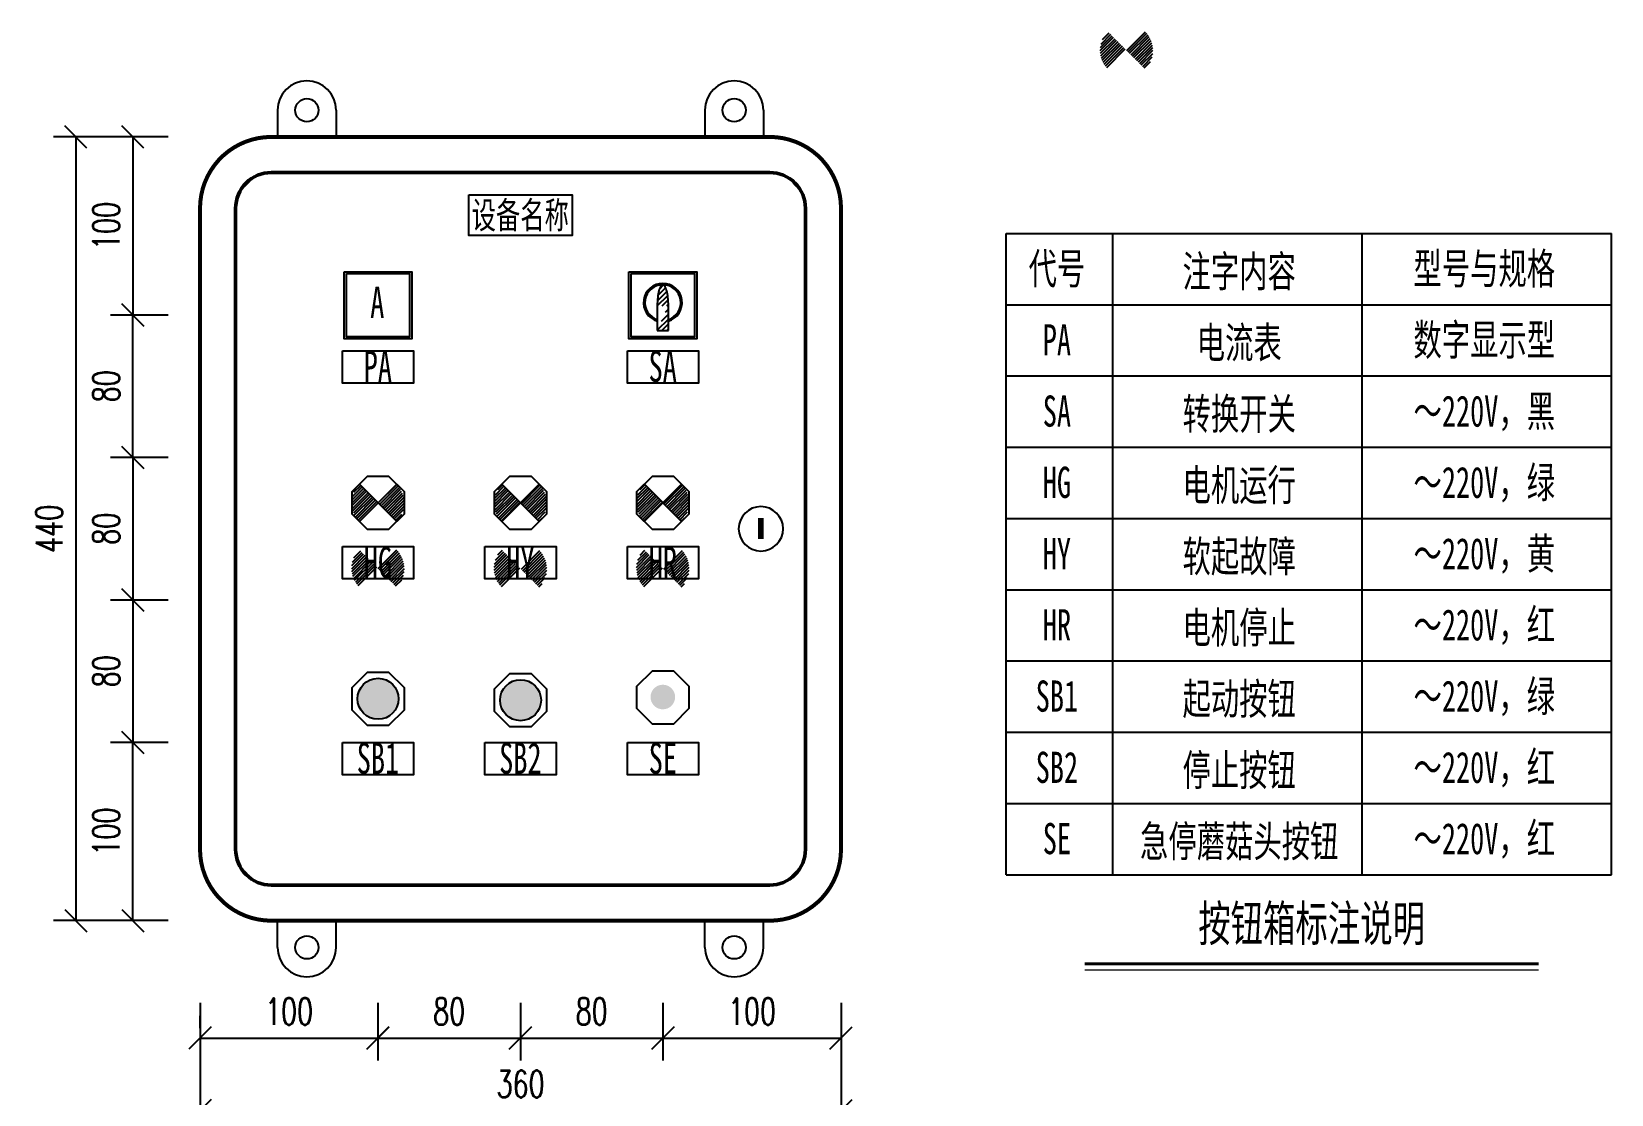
# Model space of a CAD drawing. Header units: millimetres. Extents: x 401220 to 2750366, y -101310 to 943175.
# Drawn here: x 1282769 to 1300515, y 645737 to 657670 of the extents above; entities that cross this region are included whole.
import ezdxf
from ezdxf.enums import TextEntityAlignment as Align

# ---------------------------------------------------------------- set-up
doc = ezdxf.new("R2010")
doc.units = ezdxf.units.MM
for name, color, linetype in [('1', 7, 'Continuous'), ('4', 1, 'Continuous'), ('文字', 7, 'Continuous'), ('标注-照明', 7, 'Continuous'), ('电气-接地设计-接地线', 3, '接地线')]:
    doc.layers.add(name, color=color, linetype=linetype)
doc.layers.add('CAXA0层', color=7, linetype='Continuous', lineweight=25)
doc.layers.add('SW', color=8, linetype='Continuous', lineweight=20)
doc.styles.add('DIM_FONT', font='txt.shx', dxfattribs={"width": 0.7, "bigfont": 'hzdx.shx'})
doc.styles.add('标准', font='NSimSun.ttf', dxfattribs={"width": 0.667})
doc.linetypes.add('接地线', pattern='A,500,[136,EESLTYPE.shx,S=100,R=0,X=0,Y=0],500,-200,60,-200', length=1460)
doc.dimstyles.new('副本 DIM20', dxfattribs={"dimtxt": 300, "dimasz": 2, "dimexe": 250, "dimexo": 300, "dimgap": 150, "dimtad": 1, "dimdec": 0, "dimlfac": 0.05, "dimzin": 0, "dimdsep": 46, "dimtxsty": 'DIM_FONT', "dimblk1": '_DIMX', "dimblk2": '_DIMX', "dimsah": 1, "dimcen": 0, "dimclrd": 3, "dimclre": 3, "dimclrt": 7, "dimadec": 0, "dimazin": 0, "dimtfac": 1, "dimtdec": 0, "dimtix": 1, "dimtmove": 2, "dimatfit": 3, "dimldrblk": '_DIMX', "dimfxl": 250, "dimtolj": 1, "dimtzin": 0, "dimarcsym": 0})

# ---------------------------------------------------------------- blocks, each defined once
blk = doc.blocks.new('_Oblique')
at = {"color": 0, "linetype": 'ByBlock', "lineweight": -2}
blk.add_line((-0.5, -0.5), (0.5, 0.5), dxfattribs=at)
blk = doc.blocks.new('*D97')
at = {"layer": '1', "color": 3, "linetype": 'ByBlock', "lineweight": -2, "transparency": 16777216}
for p, q in [((1284302, 652888), (1283656, 652888)), ((1283906, 652888), (1283906, 651288)), ((1284302, 651288), (1283656, 651288))]:
    blk.add_line(p, q, dxfattribs=at)
at = {"layer": 'Defpoints', "color": 0, "linetype": 'ByBlock', "transparency": 16777216}
for p in [(1284602, 652888), (1283906, 651288), (1284602, 651288)]:
    blk.add_point(p, dxfattribs=at)
at = {"layer": '1', "color": 3, "linetype": 'ByBlock', "lineweight": -2, "transparency": 16777216, "xscale": 250, "yscale": 250, "zscale": 250}
for p, rotation in [((1283906, 652888), 90), ((1283906, 651288), 270)]:
    blk.add_blockref('_Oblique', p, dxfattribs=dict(at, rotation=rotation))
at = {"layer": '1', "color": 7, "linetype": 'ByBlock', "transparency": 16777216, "insert": (1283606, 652088), "char_height": 300, "attachment_point": 5, "rotation": 90, "style": 'DIM_FONT'}
blk.add_mtext('\\A1;80', dxfattribs=at)
blk = doc.blocks.new('_DIMX')
blk.add_line((-150, 0), (150, 0))
at = {"const_width": 50}
blk.add_lwpolyline([(-70, -70), (70, 70)], dxfattribs=at)
blk = doc.blocks.new('*D98')
at = {"layer": '1', "color": 3, "linetype": 'ByBlock', "lineweight": -2, "transparency": 16777216}
for p, q in [((1284002, 656488), (1283015, 656488)), ((1283265, 656488), (1283265, 647688)), ((1284002, 647688), (1283015, 647688))]:
    blk.add_line(p, q, dxfattribs=at)
at = {"layer": 'Defpoints', "color": 0, "linetype": 'ByBlock', "transparency": 16777216}
for p in [(1284302, 656488), (1283265, 647688), (1284302, 647688)]:
    blk.add_point(p, dxfattribs=at)
at = {"layer": '1', "color": 3, "linetype": 'ByBlock', "lineweight": -2, "transparency": 16777216, "xscale": 250, "yscale": 250, "zscale": 250}
for p, rotation in [((1283265, 656488), 90), ((1283265, 647688), 270)]:
    blk.add_blockref('_Oblique', p, dxfattribs=dict(at, rotation=rotation))
at = {"layer": '1', "color": 7, "linetype": 'ByBlock', "transparency": 16777216, "insert": (1282965, 652088), "char_height": 300, "attachment_point": 5, "rotation": 90, "style": 'DIM_FONT'}
blk.add_mtext('\\A1;440', dxfattribs=at)
blk = doc.blocks.new('*D99')
at = {"layer": '1', "color": 3, "linetype": 'ByBlock', "lineweight": -2, "transparency": 16777216}
for p, q in [((1284302, 656488), (1283656, 656488)), ((1283906, 656488), (1283906, 654488)), ((1284302, 654488), (1283656, 654488))]:
    blk.add_line(p, q, dxfattribs=at)
at = {"layer": 'Defpoints', "color": 0, "linetype": 'ByBlock', "transparency": 16777216}
for p in [(1284602, 656488), (1283906, 654488), (1284602, 654488)]:
    blk.add_point(p, dxfattribs=at)
at = {"layer": '1', "color": 3, "linetype": 'ByBlock', "lineweight": -2, "transparency": 16777216, "xscale": 250, "yscale": 250, "zscale": 250}
for p, rotation in [((1283906, 656488), 90), ((1283906, 654488), 270)]:
    blk.add_blockref('_Oblique', p, dxfattribs=dict(at, rotation=rotation))
at = {"layer": '1', "color": 7, "linetype": 'ByBlock', "transparency": 16777216, "insert": (1283606, 655488), "char_height": 300, "attachment_point": 5, "rotation": 90, "style": 'DIM_FONT'}
blk.add_mtext('\\A1;100', dxfattribs=at)
blk = doc.blocks.new('*D100')
at = {"layer": '1', "color": 3, "linetype": 'ByBlock', "lineweight": -2, "transparency": 16777216}
for p, q in [((1284147, 654488), (1283656, 654488)), ((1283906, 652888), (1283906, 654488)), ((1284085, 652888), (1283656, 652888))]:
    blk.add_line(p, q, dxfattribs=at)
at = {"layer": 'Defpoints', "color": 0, "linetype": 'ByBlock', "transparency": 16777216}
for p in [(1283906, 654488), (1284447, 654488), (1284385, 652888)]:
    blk.add_point(p, dxfattribs=at)
at = {"layer": '1', "color": 3, "linetype": 'ByBlock', "lineweight": -2, "transparency": 16777216, "xscale": 250, "yscale": 250, "zscale": 250}
for p, rotation in [((1283906, 654488), 90), ((1283906, 652888), 270)]:
    blk.add_blockref('_Oblique', p, dxfattribs=dict(at, rotation=rotation))
at = {"layer": '1', "color": 7, "linetype": 'ByBlock', "transparency": 16777216, "insert": (1283606, 653688), "char_height": 300, "attachment_point": 5, "rotation": 90, "style": 'DIM_FONT'}
blk.add_mtext('\\A1;80', dxfattribs=at)
blk = doc.blocks.new('*D101')
at = {"layer": '1', "color": 3, "linetype": 'ByBlock', "lineweight": -2, "transparency": 16777216}
for p, q in [((1288259, 646765), (1288259, 646119)), ((1289861, 646765), (1289861, 646119)), ((1288259, 646369), (1289861, 646369))]:
    blk.add_line(p, q, dxfattribs=at)
at = {"layer": 'Defpoints', "color": 0, "linetype": 'ByBlock', "transparency": 16777216}
for p in [(1288259, 647065), (1289861, 647065), (1289861, 646369)]:
    blk.add_point(p, dxfattribs=at)
at = {"layer": '1', "color": 3, "linetype": 'ByBlock', "lineweight": -2, "transparency": 16777216, "xscale": 250, "yscale": 250, "zscale": 250, "rotation": 180}
blk.add_blockref('_Oblique', (1288259, 646369), dxfattribs=at)
at = {"layer": '1', "color": 3, "linetype": 'ByBlock', "lineweight": -2, "transparency": 16777216, "xscale": 250, "yscale": 250, "zscale": 250}
blk.add_blockref('_Oblique', (1289861, 646369), dxfattribs=at)
at = {"layer": '1', "color": 7, "linetype": 'ByBlock', "transparency": 16777216, "insert": (1289060, 646669), "char_height": 300, "attachment_point": 5, "style": 'DIM_FONT'}
blk.add_mtext('\\A1;80', dxfattribs=at)
blk = doc.blocks.new('*D102')
at = {"layer": '1', "color": 3, "linetype": 'ByBlock', "lineweight": -2, "transparency": 16777216}
for p, q in [((1289861, 646765), (1289861, 646119)), ((1291861, 646765), (1291861, 646119)), ((1289861, 646369), (1291861, 646369))]:
    blk.add_line(p, q, dxfattribs=at)
at = {"layer": 'Defpoints', "color": 0, "linetype": 'ByBlock', "transparency": 16777216}
for p in [(1289861, 647065), (1291861, 647065), (1291861, 646369)]:
    blk.add_point(p, dxfattribs=at)
at = {"layer": '1', "color": 3, "linetype": 'ByBlock', "lineweight": -2, "transparency": 16777216, "xscale": 250, "yscale": 250, "zscale": 250, "rotation": 180}
blk.add_blockref('_Oblique', (1289861, 646369), dxfattribs=at)
at = {"layer": '1', "color": 3, "linetype": 'ByBlock', "lineweight": -2, "transparency": 16777216, "xscale": 250, "yscale": 250, "zscale": 250}
blk.add_blockref('_Oblique', (1291861, 646369), dxfattribs=at)
at = {"layer": '1', "color": 7, "linetype": 'ByBlock', "transparency": 16777216, "insert": (1290861, 646669), "char_height": 300, "attachment_point": 5, "style": 'DIM_FONT'}
blk.add_mtext('\\A1;100', dxfattribs=at)
blk = doc.blocks.new('*D103')
at = {"layer": '1', "color": 3, "linetype": 'ByBlock', "lineweight": -2, "transparency": 16777216}
for p, q in [((1284661, 646765), (1284661, 645304)), ((1291861, 646765), (1291861, 645304)), ((1284661, 645554), (1291861, 645554))]:
    blk.add_line(p, q, dxfattribs=at)
at = {"layer": 'Defpoints', "color": 0, "linetype": 'ByBlock', "transparency": 16777216}
for p in [(1284661, 647065), (1291861, 647065), (1291861, 645554)]:
    blk.add_point(p, dxfattribs=at)
at = {"layer": '1', "color": 3, "linetype": 'ByBlock', "lineweight": -2, "transparency": 16777216, "xscale": 250, "yscale": 250, "zscale": 250, "rotation": 180}
blk.add_blockref('_Oblique', (1284661, 645554), dxfattribs=at)
at = {"layer": '1', "color": 3, "linetype": 'ByBlock', "lineweight": -2, "transparency": 16777216, "xscale": 250, "yscale": 250, "zscale": 250}
blk.add_blockref('_Oblique', (1291861, 645554), dxfattribs=at)
at = {"layer": '1', "color": 7, "linetype": 'ByBlock', "transparency": 16777216, "insert": (1288261, 645854), "char_height": 300, "attachment_point": 5, "style": 'DIM_FONT'}
blk.add_mtext('\\A1;360', dxfattribs=at)
blk = doc.blocks.new('*D104')
at = {"layer": '1', "color": 3, "linetype": 'ByBlock', "lineweight": -2, "transparency": 16777216}
for p, q in [((1284302, 649688), (1283656, 649688)), ((1283906, 647688), (1283906, 649688)), ((1284302, 647688), (1283656, 647688))]:
    blk.add_line(p, q, dxfattribs=at)
at = {"layer": 'Defpoints', "color": 0, "linetype": 'ByBlock', "transparency": 16777216}
for p in [(1283906, 649688), (1284602, 649688), (1284602, 647688)]:
    blk.add_point(p, dxfattribs=at)
at = {"layer": '1', "color": 3, "linetype": 'ByBlock', "lineweight": -2, "transparency": 16777216, "xscale": 250, "yscale": 250, "zscale": 250}
for p, rotation in [((1283906, 649688), 90), ((1283906, 647688), 270)]:
    blk.add_blockref('_Oblique', p, dxfattribs=dict(at, rotation=rotation))
at = {"layer": '1', "color": 7, "linetype": 'ByBlock', "transparency": 16777216, "insert": (1283606, 648688), "char_height": 300, "attachment_point": 5, "rotation": 90, "style": 'DIM_FONT'}
blk.add_mtext('\\A1;100', dxfattribs=at)
blk = doc.blocks.new('*D105')
at = {"layer": '1', "color": 3, "linetype": 'ByBlock', "lineweight": -2, "transparency": 16777216}
for p, q in [((1284085, 651288), (1283656, 651288)), ((1283906, 651288), (1283906, 649688)), ((1284147, 649688), (1283656, 649688))]:
    blk.add_line(p, q, dxfattribs=at)
at = {"layer": 'Defpoints', "color": 0, "linetype": 'ByBlock', "transparency": 16777216}
for p in [(1284385, 651288), (1283906, 649688), (1284447, 649688)]:
    blk.add_point(p, dxfattribs=at)
at = {"layer": '1', "color": 3, "linetype": 'ByBlock', "lineweight": -2, "transparency": 16777216, "xscale": 250, "yscale": 250, "zscale": 250}
for p, rotation in [((1283906, 651288), 90), ((1283906, 649688), 270)]:
    blk.add_blockref('_Oblique', p, dxfattribs=dict(at, rotation=rotation))
at = {"layer": '1', "color": 7, "linetype": 'ByBlock', "transparency": 16777216, "insert": (1283606, 650488), "char_height": 300, "attachment_point": 5, "rotation": 90, "style": 'DIM_FONT'}
blk.add_mtext('\\A1;80', dxfattribs=at)
blk = doc.blocks.new('*D106')
at = {"layer": '1', "color": 3, "linetype": 'ByBlock', "lineweight": -2, "transparency": 16777216}
for p, q in [((1284661, 646481), (1284661, 646619)), ((1286661, 646481), (1286661, 646619)), ((1284661, 646369), (1286661, 646369))]:
    blk.add_line(p, q, dxfattribs=at)
at = {"layer": 'Defpoints', "color": 0, "linetype": 'ByBlock', "transparency": 16777216}
for p in [(1286661, 646369), (1284661, 646181), (1286661, 646181)]:
    blk.add_point(p, dxfattribs=at)
at = {"layer": '1', "color": 3, "linetype": 'ByBlock', "lineweight": -2, "transparency": 16777216, "xscale": 250, "yscale": 250, "zscale": 250, "rotation": 180}
blk.add_blockref('_Oblique', (1284661, 646369), dxfattribs=at)
at = {"layer": '1', "color": 3, "linetype": 'ByBlock', "lineweight": -2, "transparency": 16777216, "xscale": 250, "yscale": 250, "zscale": 250}
blk.add_blockref('_Oblique', (1286661, 646369), dxfattribs=at)
at = {"layer": '1', "color": 7, "linetype": 'ByBlock', "transparency": 16777216, "insert": (1285661, 646669), "char_height": 300, "attachment_point": 5, "style": 'DIM_FONT'}
blk.add_mtext('\\A1;100', dxfattribs=at)
blk = doc.blocks.new('*D107')
at = {"layer": '1', "color": 3, "linetype": 'ByBlock', "lineweight": -2, "transparency": 16777216}
for p, q in [((1286658, 646765), (1286658, 646119)), ((1288259, 646765), (1288259, 646119)), ((1286658, 646369), (1288259, 646369))]:
    blk.add_line(p, q, dxfattribs=at)
at = {"layer": 'Defpoints', "color": 0, "linetype": 'ByBlock', "transparency": 16777216}
for p in [(1286658, 647065), (1288259, 647065), (1288259, 646369)]:
    blk.add_point(p, dxfattribs=at)
at = {"layer": '1', "color": 3, "linetype": 'ByBlock', "lineweight": -2, "transparency": 16777216, "xscale": 250, "yscale": 250, "zscale": 250, "rotation": 180}
blk.add_blockref('_Oblique', (1286658, 646369), dxfattribs=at)
at = {"layer": '1', "color": 3, "linetype": 'ByBlock', "lineweight": -2, "transparency": 16777216, "xscale": 250, "yscale": 250, "zscale": 250}
blk.add_blockref('_Oblique', (1288259, 646369), dxfattribs=at)
at = {"layer": '1', "color": 7, "linetype": 'ByBlock', "transparency": 16777216, "insert": (1287459, 646669), "char_height": 300, "attachment_point": 5, "style": 'DIM_FONT'}
blk.add_mtext('\\A1;80', dxfattribs=at)

msp = doc.modelspace()

# ---------------------------------------------------------------- hatches: boundary and pattern name
at = {"linetype": 'ByBlock', "lineweight": 25}
h = msp.add_hatch(dxfattribs=at)
h.set_pattern_fill('ANSI31', color=1, scale=184.8, style=0)
h.set_pattern_definition([(45, (730666.75, 659655.91), (-16.3341666, 16.3341666), [])])
h.paths.add_polyline_path([(1295069.1, 657460.9), (1294860.2, 657670.2, 0.1991281), (1294773.4, 657460.9, 0.1986966), (1294859.9, 657252)])
h.paths.add_polyline_path([(1295278.4, 657669.9), (1295069.1, 657460.9), (1295278, 657251.7, 0.1991281), (1295364.8, 657460.9, 0.1986966)])
h = msp.add_hatch(dxfattribs=at)
h.set_pattern_fill('ANSI31', color=3, scale=184.8, style=0)
h.set_pattern_definition([(45, (722258.256, 654573.805), (-16.3341666, 16.3341666), [])])
h.paths.add_polyline_path([(1286660.6, 652378.8), (1286451.7, 652588.1, 0.1991281), (1286364.9, 652378.8, 0.1986966), (1286451.4, 652169.9)])
h.paths.add_polyline_path([(1286869.9, 652587.7), (1286660.6, 652378.8), (1286869.5, 652169.6, 0.1991281), (1286956.3, 652378.8, 0.1986966)])
h = msp.add_hatch(dxfattribs=at)
h.set_pattern_fill('ANSI31', color=2, scale=184.8, style=0)
h.set_pattern_definition([(45, (725248.054, 654573.805), (-16.3341666, 16.3341666), [])])
h.paths.add_polyline_path([(1288260.6, 652378.8), (1288051.7, 652588.1, 0.1991281), (1287964.9, 652378.8, 0.1986966), (1288051.3, 652169.9)])
h.paths.add_polyline_path([(1288469.8, 652587.7), (1288260.6, 652378.8), (1288469.5, 652169.6, 0.1991281), (1288556.2, 652378.8, 0.1986966)])
h = msp.add_hatch(dxfattribs=at)
h.set_pattern_fill('ANSI31', color=1, scale=184.8, style=0)
h.set_pattern_definition([(45, (726848.109, 654573.805), (-16.3341666, 16.3341666), [])])
h.paths.add_polyline_path([(1289860.6, 652378.8), (1289651.7, 652588.1, 0.1991281), (1289564.9, 652378.8, 0.1986966), (1289651.4, 652169.9)])
h.paths.add_polyline_path([(1290069.9, 652587.7), (1289860.6, 652378.8), (1290069.5, 652169.6, 0.1991281), (1290156.3, 652378.8, 0.1986966)])
h = msp.add_hatch(dxfattribs=at)
h.set_pattern_fill('ANSI31', color=3, scale=184.8, style=0)
h.set_pattern_definition([(45, (722258.256, 653838.781), (-16.3341666, 16.3341666), [])])
h.paths.add_polyline_path([(1286660.6, 651643.8), (1286451.7, 651853.1, 0.1991281), (1286364.9, 651643.8, 0.1986966), (1286451.4, 651434.9)])
h.paths.add_polyline_path([(1286869.9, 651852.7), (1286660.6, 651643.8), (1286869.5, 651434.6, 0.1991281), (1286956.3, 651643.8, 0.1986966)])
h = msp.add_hatch(dxfattribs=at)
h.set_pattern_fill('ANSI31', color=2, scale=184.8, style=0)
h.set_pattern_definition([(45, (725248.054, 653838.781), (-16.3341666, 16.3341666), [])])
h.paths.add_polyline_path([(1288260.6, 651643.8), (1288051.7, 651853.1, 0.1991281), (1287964.9, 651643.8, 0.1986966), (1288051.3, 651434.9)])
h.paths.add_polyline_path([(1288469.8, 651852.7), (1288260.6, 651643.8), (1288469.5, 651434.6, 0.1991281), (1288556.2, 651643.8, 0.1986966)])
h = msp.add_hatch(dxfattribs=at)
h.set_pattern_fill('ANSI31', color=1, scale=184.8, style=0)
h.set_pattern_definition([(45, (726848.109, 653838.781), (-16.3341666, 16.3341666), [])])
h.paths.add_polyline_path([(1289860.6, 651643.8), (1289651.7, 651853.1, 0.1991281), (1289564.9, 651643.8, 0.1986966), (1289651.4, 651434.9)])
h.paths.add_polyline_path([(1290069.9, 651852.7), (1289860.6, 651643.8), (1290069.5, 651434.6, 0.1991281), (1290156.3, 651643.8, 0.1986966)])
at = {"layer": '文字', "linetype": 'ByBlock', "ltscale": 0.2}
h = msp.add_hatch(dxfattribs=at)
h.set_pattern_fill('ANSI31', color=0, scale=308, style=0)
h.set_pattern_definition([(45, (-2074243.977, 2027567.094), (-27.22361108, 27.22361108), [])])
edge = h.paths.add_edge_path()
edge.add_line((1289921.6, 654315.7), (1289921.6, 654591))
edge.add_line((1289796.9, 654591), (1289796.9, 654315.7))
edge.add_arc((1289025.2, 654591), 896.4, 360, 366.23113)
edge.add_arc((1289441, 654636.4), 478.1, 6.23113, 14.76697)
edge.add_arc((1289699.9, 654704.7), 210.4, 14.76697, 32.47163)
edge.add_arc((1289859.2, 654806), 21.5, 32.47163, 90)
edge.add_arc((1289859.2, 654806), 21.5, 90, 147.52837)
edge.add_arc((1290018.5, 654704.7), 210.4, 147.52837, 165.23303)
edge.add_arc((1290277.4, 654636.4), 478.1, 165.23303, 173.76887)
edge.add_arc((1290693.2, 654591), 896.4, 173.76887, 180)
edge.add_line((1289796.9, 654315.7), (1289921.6, 654315.7))
at = {"layer": '电气-接地设计-接地线', "linetype": 'ByBlock', "ltscale": 0.2}
h = msp.add_hatch(color=3, dxfattribs=at)
edge = h.paths.add_edge_path()
edge.add_arc((1286660.6, 650178.8), 230.3, 0, 360)
h = msp.add_hatch(color=1, dxfattribs=at)
edge = h.paths.add_edge_path()
edge.add_arc((1288260.6, 650163.3), 230.3, 0, 360)
h = msp.add_hatch(color=1, dxfattribs=at)
edge = h.paths.add_edge_path()
edge.add_arc((1289859.2, 650198.8), 138.2, 0, 360)

# ---------------------------------------------------------------- linework, layer by layer
at = {"color": 0, "linetype": 'ByBlock', "lineweight": 25}
for p, q in [((1289796.9, 654591), (1289796.9, 654315.7)), ((1289921.6, 654315.7), (1289921.6, 654591)), ((1289796.9, 654315.7), (1289921.6, 654315.7))]:
    msp.add_line(p, q, dxfattribs=at)
at = {"color": 3, "linetype": 'ByBlock', "lineweight": 25}
for p, q in [((1286869.9, 652587.7), (1286451.4, 652169.9)), ((1286869.5, 652169.6), (1286451.7, 652588.1))]:
    msp.add_line(p, q, dxfattribs=at)
at = {"color": 2, "linetype": 'ByBlock', "lineweight": 25}
for p, q in [((1288469.8, 652587.7), (1288051.3, 652169.9)), ((1288469.5, 652169.6), (1288051.7, 652588.1))]:
    msp.add_line(p, q, dxfattribs=at)
at = {"color": 1, "linetype": 'ByBlock', "lineweight": 25}
for p, q in [((1290069.9, 652587.7), (1289651.4, 652169.9)), ((1290069.5, 652169.6), (1289651.7, 652588.1))]:
    msp.add_line(p, q, dxfattribs=at)
at = {"color": 252, "linetype": 'ByBlock', "lineweight": 50}
for points in [[(1285460.6, 656087.5, 0.4142136), (1285060.6, 655687.5)], [(1291460.6, 655687.5, 0.4142136), (1291060.6, 656087.5)], [(1285060.6, 648487.5, 0.4142136), (1285460.6, 648087.5)], [(1291060.6, 648087.5, 0.4142136), (1291460.6, 648487.5)]]:
    msp.add_lwpolyline(points, format="xyb", dxfattribs=at)
for points in [[(1285460.6, 656087.5), (1291060.6, 656087.5)], [(1285060.6, 648487.5), (1285060.6, 655687.5)], [(1291460.6, 655687.5), (1291460.6, 648487.5)], [(1291060.6, 648087.5), (1285460.6, 648087.5)]]:
    msp.add_lwpolyline(points, dxfattribs=at)
at = {"color": 0, "linetype": 'ByBlock', "lineweight": 25}
for points in [[(1287681, 655837.5), (1288840.2, 655837.5), (1288840.2, 655381.5), (1287681, 655381.5)], [(1289478, 654972.8), (1290240.5, 654972.8), (1290240.5, 654220.5), (1289478, 654220.5)], [(1286261.6, 654087.5), (1287059.7, 654087.5), (1287059.7, 653724.7), (1286261.6, 653724.7)], [(1289461.6, 654087.5), (1290259.7, 654087.5), (1290259.7, 653724.7), (1289461.6, 653724.7)], [(1286261.6, 651887.5), (1287059.7, 651887.5), (1287059.7, 651524.7), (1286261.6, 651524.7)], [(1287861.5, 651887.5), (1288659.6, 651887.5), (1288659.6, 651524.7), (1287861.5, 651524.7)], [(1289461.6, 651887.5), (1290259.7, 651887.5), (1290259.7, 651524.7), (1289461.6, 651524.7)], [(1286261.6, 649687.5), (1287059.7, 649687.5), (1287059.7, 649324.7), (1286261.6, 649324.7)], [(1287861.5, 649687.5), (1288659.6, 649687.5), (1288659.6, 649324.7), (1287861.5, 649324.7)], [(1289461.6, 649687.5), (1290259.7, 649687.5), (1290259.7, 649324.7), (1289461.6, 649324.7)]]:
    msp.add_lwpolyline(points, close=True, dxfattribs=at)
at = {"color": 6, "linetype": 'ByBlock', "lineweight": 25}
msp.add_lwpolyline([(1286278, 654972.8), (1287040.5, 654972.8), (1287040.5, 654220.5), (1286278, 654220.5)], close=True, dxfattribs=at)
at = {"color": 0, "linetype": 'ByBlock', "lineweight": 25}
msp.add_lwpolyline([(1289921.6, 654591, 0.0271951), (1289916.3, 654688.3, 0.0372619), (1289903.3, 654758.3, 0.0774052), (1289877.4, 654817.6, 0.2564233), (1289859.2, 654827.6, 0.2564233), (1289841.1, 654817.6, 0.0774052), (1289815.1, 654758.3, 0.0372619), (1289802.2, 654688.3, 0.0271951), (1289796.9, 654591, 0.0271951)], format="xyb", dxfattribs=at)
at = {"color": 3, "linetype": 'ByBlock', "lineweight": 25}
msp.add_lwpolyline([(1286538.1, 652674.5), (1286364.9, 652501.3), (1286364.9, 652256.4), (1286538.1, 652083.2), (1286783.1, 652083.2), (1286956.3, 652256.4), (1286956.3, 652501.3), (1286783.1, 652674.5)], close=True, dxfattribs=at)
at = {"color": 2, "linetype": 'ByBlock', "lineweight": 25}
msp.add_lwpolyline([(1288138.1, 652674.5), (1287964.9, 652501.3), (1287964.9, 652256.4), (1288138.1, 652083.2), (1288383, 652083.2), (1288556.2, 652256.4), (1288556.2, 652501.3), (1288383, 652674.5)], close=True, dxfattribs=at)
at = {"color": 1, "linetype": 'ByBlock', "lineweight": 25}
msp.add_lwpolyline([(1289738.1, 652674.5), (1289564.9, 652501.3), (1289564.9, 652256.4), (1289738.1, 652083.2), (1289983.1, 652083.2), (1290156.3, 652256.4), (1290156.3, 652501.3), (1289983.1, 652674.5)], close=True, dxfattribs=at)
at = {"color": 3, "linetype": 'ByBlock', "const_width": 64}
msp.add_lwpolyline([(1290960.9, 652207.4), (1290960.9, 651971.4)], dxfattribs=at)
at = {"linetype": 'ByBlock', "lineweight": 25}
for points in [[(1286538.1, 650474.5), (1286364.9, 650301.3), (1286364.9, 650056.4), (1286538.1, 649883.2), (1286783.1, 649883.2), (1286956.3, 650056.4), (1286956.3, 650301.3), (1286783.1, 650474.5)], [(1288138.1, 650459), (1287964.9, 650285.8), (1287964.9, 650040.8), (1288138.1, 649867.6), (1288383, 649867.6), (1288556.2, 650040.8), (1288556.2, 650285.8), (1288383, 650459)], [(1289738.1, 650490), (1289564.9, 650316.8), (1289564.9, 650071.9), (1289738.1, 649898.7), (1289983.1, 649898.7), (1290156.3, 650071.9), (1290156.3, 650316.8), (1289983.1, 650490)]]:
    msp.add_lwpolyline(points, close=True, dxfattribs=at)
at = {"color": 0, "linetype": 'ByBlock', "lineweight": 25}
for radius, start, end in [(216.5, 286.73948, 253.26052), (200.7, 288.0965, 251.9035)]:
    msp.add_arc((1289859.2, 654626.8), radius, start, end, dxfattribs=at)
at = {"color": 3, "linetype": 'ByBlock'}
for start, end in [(90, 270), (270, 90)]:
    msp.add_arc((1290960.6, 652087.5), 250, start, end, dxfattribs=at)
at = {"layer": '4', "color": 0, "linetype": 'ByBlock'}
for p, q in [((1285530.6, 656787.5), (1285530.6, 656487.5)), ((1286190.6, 656787.5), (1286190.6, 656487.5)), ((1290330.6, 656787.5), (1290330.6, 656487.5)), ((1290990.6, 656787.5), (1290990.6, 656487.5)), ((1285530.6, 647387.5), (1285530.6, 647687.5)), ((1286190.6, 647387.5), (1286190.6, 647687.5)), ((1290330.6, 647387.5), (1290330.6, 647687.5)), ((1290990.6, 647387.5), (1290990.6, 647687.5))]:
    msp.add_line(p, q, dxfattribs=at)
at = {"layer": '4', "color": 0, "linetype": 'ByBlock', "const_width": 45}
for points in [[(1285460.6, 656487.5, 0.4142136), (1284660.6, 655687.5)], [(1291860.6, 655687.5, 0.4142136), (1291060.6, 656487.5)], [(1284660.6, 648487.5, 0.4142136), (1285460.6, 647687.5)], [(1291060.6, 647687.5, 0.4142136), (1291860.6, 648487.5)]]:
    msp.add_lwpolyline(points, format="xyb", dxfattribs=at)
for points in [[(1285460.6, 656487.5), (1291060.6, 656487.5)], [(1284660.6, 648487.5), (1284660.6, 655687.5)], [(1291860.6, 655687.5), (1291860.6, 648487.5)], [(1291060.6, 647687.5), (1285460.6, 647687.5)]]:
    msp.add_lwpolyline(points, dxfattribs=at)
at = {"layer": '4', "color": 0, "linetype": 'ByBlock'}
for centre in [(1285860.6, 656787.5), (1290660.6, 656787.5), (1285860.6, 647387.5), (1290660.6, 647387.5)]:
    msp.add_circle(centre, 130, dxfattribs=at)
for centre, start, end in [((1285860.6, 656787.5), 0, 180), ((1290660.6, 656787.5), 0, 180), ((1285860.6, 647387.5), 180, 0), ((1290660.6, 647387.5), 180, 0)]:
    msp.add_arc(centre, 330, start, end, dxfattribs=at)
at = {"layer": 'CAXA0层', "color": 2, "linetype": 'ByBlock', "lineweight": 40}
msp.add_line((1294599, 647201.7), (1299697.2, 647201.7), dxfattribs=at)
at = {"layer": 'CAXA0层', "color": 2, "linetype": 'ByBlock', "lineweight": 0}
msp.add_line((1294599, 647136.3), (1299697.2, 647136.3), dxfattribs=at)
at = {"layer": 'SW', "color": 7, "linetype": 'ByBlock', "lineweight": 25}
for p, q in [((1293714.7, 655403.5), (1294914.7, 655403.5)), ((1293714.7, 654603.5), (1293714.7, 655403.5)), ((1294914.7, 655403.5), (1297714.7, 655403.5)), ((1294914.7, 654603.5), (1294914.7, 655403.5)), ((1297714.7, 654603.5), (1297714.7, 655403.5)), ((1297714.7, 655403.5), (1300514.7, 655403.5)), ((1300514.7, 654603.5), (1300514.7, 655403.5)), ((1293714.7, 654603.5), (1294914.7, 654603.5)), ((1293714.7, 653803.5), (1293714.7, 654603.5)), ((1294914.7, 654603.5), (1297714.7, 654603.5)), ((1294914.7, 653803.5), (1294914.7, 654603.5)), ((1297714.7, 653803.5), (1297714.7, 654603.5)), ((1297714.7, 654603.5), (1300514.7, 654603.5)), ((1300514.7, 653803.5), (1300514.7, 654603.5)), ((1300514.7, 653803.5), (1300514.7, 654603.5)), ((1293714.7, 653803.5), (1294914.7, 653803.5)), ((1293714.7, 653003.5), (1293714.7, 653803.5)), ((1294914.7, 653803.5), (1297714.7, 653803.5)), ((1294914.7, 653003.5), (1294914.7, 653803.5)), ((1297714.7, 653803.5), (1300514.7, 653803.5)), ((1297714.7, 653003.5), (1297714.7, 653803.5)), ((1300514.7, 653003.5), (1300514.7, 653803.5)), ((1300514.7, 653003.5), (1300514.7, 653803.5)), ((1293714.7, 652203.5), (1293714.7, 653003.5)), ((1293714.7, 653003.5), (1294914.7, 653003.5)), ((1294914.7, 652203.5), (1294914.7, 653003.5)), ((1294914.7, 653003.5), (1297714.7, 653003.5)), ((1297714.7, 652203.5), (1297714.7, 653003.5)), ((1297714.7, 653003.5), (1300514.7, 653003.5)), ((1300514.7, 652203.5), (1300514.7, 653003.5)), ((1300514.7, 652203.5), (1300514.7, 653003.5)), ((1293714.7, 652203.5), (1294914.7, 652203.5)), ((1293714.7, 651403.5), (1293714.7, 652203.5)), ((1294914.7, 652203.5), (1297714.7, 652203.5)), ((1294914.7, 651403.5), (1294914.7, 652203.5)), ((1297714.7, 651403.5), (1297714.7, 652203.5)), ((1297714.7, 652203.5), (1300514.7, 652203.5)), ((1300514.7, 651403.5), (1300514.7, 652203.5)), ((1300514.7, 651403.5), (1300514.7, 652203.5)), ((1293714.7, 651403.5), (1294914.7, 651403.5)), ((1293714.7, 650603.5), (1293714.7, 651403.5)), ((1294914.7, 651403.5), (1297714.7, 651403.5)), ((1294914.7, 650603.5), (1294914.7, 651403.5)), ((1297714.7, 650603.5), (1297714.7, 651403.5)), ((1297714.7, 651403.5), (1300514.7, 651403.5)), ((1300514.7, 650603.5), (1300514.7, 651403.5)), ((1300514.7, 650603.5), (1300514.7, 651403.5)), ((1293714.7, 650603.5), (1294914.7, 650603.5)), ((1293714.7, 649803.5), (1293714.7, 650603.5)), ((1294914.7, 650603.5), (1297714.7, 650603.5)), ((1294914.7, 649803.5), (1294914.7, 650603.5)), ((1297714.7, 649803.5), (1297714.7, 650603.5)), ((1297714.7, 650603.5), (1300514.7, 650603.5)), ((1300514.7, 649803.5), (1300514.7, 650603.5)), ((1300514.7, 649803.5), (1300514.7, 650603.5)), ((1293714.7, 649803.5), (1294914.7, 649803.5)), ((1293714.7, 649003.5), (1293714.7, 649803.5)), ((1294914.7, 649803.5), (1297714.7, 649803.5)), ((1294914.7, 649003.5), (1294914.7, 649803.5)), ((1297714.7, 649803.5), (1300514.7, 649803.5)), ((1297714.7, 649003.5), (1297714.7, 649803.5)), ((1300514.7, 649003.5), (1300514.7, 649803.5)), ((1300514.7, 649003.5), (1300514.7, 649803.5)), ((1293714.7, 648203.5), (1293714.7, 649003.5)), ((1293714.7, 649003.5), (1294914.7, 649003.5)), ((1294914.7, 648203.5), (1294914.7, 649003.5)), ((1294914.7, 649003.5), (1297714.7, 649003.5)), ((1297714.7, 648203.5), (1297714.7, 649003.5)), ((1297714.7, 649003.5), (1300514.7, 649003.5)), ((1300514.7, 648203.5), (1300514.7, 649003.5)), ((1300514.7, 648203.5), (1300514.7, 649003.5)), ((1293714.7, 648203.5), (1294914.7, 648203.5)), ((1294914.7, 648203.5), (1297714.7, 648203.5)), ((1297714.7, 648203.5), (1300514.7, 648203.5))]:
    msp.add_line(p, q, dxfattribs=at)
at = {"layer": '标注-照明', "color": 6, "linetype": 'ByBlock'}
msp.add_lwpolyline([(1286304.4, 654953), (1287014, 654953), (1287014, 654243.4), (1286304.4, 654243.4)], close=True, dxfattribs=at)
at = {"layer": '标注-照明', "color": 0, "linetype": 'ByBlock'}
msp.add_lwpolyline([(1289504.4, 654953), (1290214, 654953), (1290214, 654243.4), (1289504.4, 654243.4)], close=True, dxfattribs=at)
at = {"layer": '电气-接地设计-接地线', "color": 3, "linetype": 'ByBlock', "ltscale": 0.2}
msp.add_circle((1286660.6, 650178.8), 230.3, dxfattribs=at)
at = {"layer": '电气-接地设计-接地线', "color": 1, "linetype": 'ByBlock', "ltscale": 0.2}
msp.add_circle((1288260.6, 650163.3), 230.3, dxfattribs=at)

# ---------------------------------------------------------------- texts
at = {"layer": 'SW', "color": 7, "linetype": 'ByBlock', "lineweight": 25, "style": '标准', "width": 0.667}
for s, height, p in [('设备名称', 300, (1288257.8, 655459.3)), ('代号', 350, (1294286, 654834.4)), ('注字内容', 350, (1296334, 654803.5)), ('型号与规格', 350, (1299086.8, 654834.4)), ('A', 350, (1286651.5, 654455.7)), ('PA', 350, (1294286, 654034.4)), ('电流表', 350, (1296334, 654003.5)), ('数字显示型', 350, (1299086.8, 654034.4)), ('PA', 350, (1286657.9, 653736.9)), ('SA', 350, (1289857.9, 653736.9)), ('转换开关', 350, (1296334, 653203.5)), ('～220V，黑', 350, (1299086.8, 653234.4)), ('SA', 350, (1294286, 653234.4)), ('HG', 350, (1294286, 652434.4)), ('电机运行', 350, (1296334, 652403.5)), ('～220V，绿', 350, (1299086.8, 652434.4)), ('软起故障', 350, (1296334, 651603.5)), ('～220V，黄', 350, (1299086.8, 651634.4)), ('HG', 350, (1286659.3, 651536.9)), ('HY', 350, (1288259.2, 651536.9)), ('HR', 350, (1289859.3, 651536.9)), ('HY', 350, (1294286, 651634.4)), ('HR', 350, (1294286, 650834.4)), ('电机停止', 350, (1296334, 650803.5)), ('～220V，红', 350, (1299086.8, 650834.4)), ('起动按钮', 350, (1296334, 650003.5)), ('～220V，绿', 350, (1299086.8, 650034.4)), ('SB1', 350, (1294286, 650034.4)), ('SB1', 350, (1286659.3, 649336.9)), ('SB2', 350, (1288259.2, 649336.9)), ('SE', 350, (1289859.3, 649336.9)), ('SB2', 350, (1294286, 649234.4)), ('停止按钮', 350, (1296334, 649203.5)), ('～220V，红', 350, (1299086.8, 649234.4)), ('急停蘑菇头按钮', 350, (1296334, 648403.5)), ('～220V，红', 350, (1299086.8, 648434.4)), ('SE', 350, (1294286, 648434.4))]:
    msp.add_text(s, height=height, dxfattribs=at).set_placement(p, align=Align.CENTER)
at = {"layer": 'SW', "color": 2, "linetype": 'ByBlock', "lineweight": 25, "style": '标准', "width": 0.667}
msp.add_text('按钮箱标注说明', height=400, dxfattribs=at).set_placement((1297147.9, 647456.8), align=Align.CENTER)

# ---------------------------------------------------------------- dimensions: what is measured, and where the dimension line sits
at = {"layer": '1', "color": 0, "linetype": 'ByBlock'}
for base, p1, p2, angle, picture, middle in [((1283265.4, 647687.5), (1284301.9, 656487.5), (1284301.9, 647687.5), 90, '*D98', (1282965.4, 652087.5)), ((1283906.3, 654487.5), (1284601.9, 656487.5), (1284601.9, 654487.5), 90, '*D99', (1283606.3, 655487.5)), ((1283906.3, 654487.5), (1284385, 652887.5), (1284447, 654487.5), 90, '*D100', (1283606.3, 653687.5)), ((1283906.3, 651287.5), (1284601.9, 652887.5), (1284601.9, 651287.5), 90, '*D97', (1283606.3, 652087.5)), ((1283906.3, 649687.5), (1284385, 651287.5), (1284447, 649687.5), 270, '*D105', (1283606.3, 650487.5)), ((1283906.3, 649687.5), (1284601.9, 647687.5), (1284601.9, 649687.5), 270, '*D104', (1283606.3, 648687.5))]:
    dim = msp.add_linear_dim(base=base, p1=p1, p2=p2, angle=angle, dimstyle='副本 DIM20', override={"dimasz": 250, "dimblk1": 'Oblique', "dimblk2": 'Oblique'}, dxfattribs=at)
    dim.commit()
    dim.dimension.update_dxf_attribs({"geometry": picture, "text_midpoint": middle})
for base, p1, p2, picture, middle in [((1291860.6, 645554), (1284660.6, 647064.8), (1291860.6, 647064.8), '*D103', (1288260.6, 645854)), ((1288259.3, 646369.2), (1286657.9, 647064.8), (1288259.3, 647064.8), '*D107', (1287458.6, 646669.2)), ((1289860.6, 646369.2), (1288259.3, 647064.8), (1289860.6, 647064.8), '*D101', (1289059.9, 646669.2)), ((1291860.6, 646369.2), (1289860.6, 647064.8), (1291860.6, 647064.8), '*D102', (1290860.6, 646669.2)), ((1286660.6, 646369.2), (1284660.6, 646181.4), (1286660.6, 646181.4), '*D106', (1285660.6, 646669.2))]:
    dim = msp.add_linear_dim(base=base, p1=p1, p2=p2, dimstyle='副本 DIM20', override={"dimasz": 250, "dimblk1": 'Oblique', "dimblk2": 'Oblique'}, dxfattribs=at)
    dim.commit()
    dim.dimension.update_dxf_attribs({"geometry": picture, "text_midpoint": middle})

doc.saveas('drawing.dxf')
